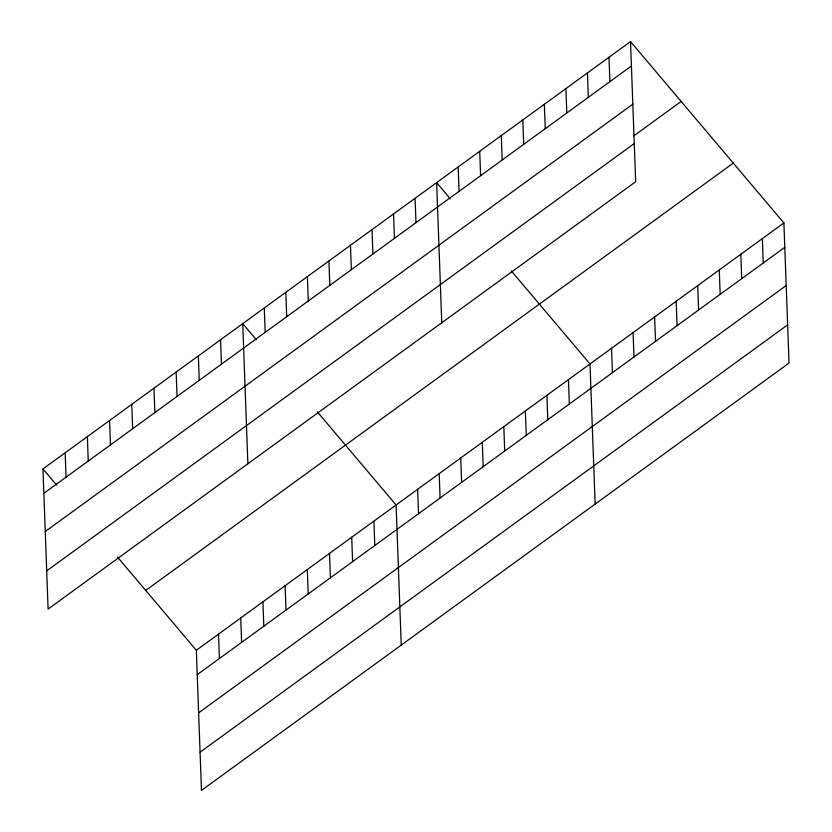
<?xml version="1.0" encoding="UTF-8"?>
<svg xmlns="http://www.w3.org/2000/svg" width="832" height="832" viewBox="0 0 832 832"><rect width="100%" height="100%" fill="white"/><g stroke="black" fill="none" stroke-linecap="round" stroke-linejoin="round"><path stroke-width="1.25" d="M630.531 41.6L635.669 181.73L48.1 609.066L42.962 468.936L630.531 41.6L783.9 222.934L789.038 363.064L201.469 790.4L196.331 650.27L117.572 557.159M43.857 493.324L631.426 65.988M45.261 531.513L632.83 104.187M633.953 135.762L681.148 101.442M46.706 570.866L634.275 143.53M145.714 590.429L733.283 163.093M196.331 650.27L783.9 222.934M197.226 674.658L784.794 247.322M198.619 712.858L786.188 285.522M200.065 752.211L787.634 324.875M450.289 198.765L436.634 182.624L441.771 322.743M511.254 270.847L590.002 363.958L595.14 504.088M256.391 339.789L242.736 323.638L247.874 463.767M317.346 411.861L396.105 504.982L401.242 645.102M42.962 468.936L56.618 485.087M762.351 238.607L763.246 262.995M740.813 254.28L741.707 278.668M719.264 269.942L720.158 294.33M697.715 285.615L698.61 310.003M676.177 301.288L677.071 325.676M654.628 316.95L655.522 341.338M633.09 332.623L633.984 357.011M608.993 57.273L609.887 81.661M611.541 348.286L612.435 372.674M587.444 72.935L588.338 97.323M565.906 88.608L566.8 112.996M568.454 379.631L569.348 404.019M544.357 104.281L545.251 128.669M546.905 395.294L547.799 419.682M522.818 119.943L523.713 144.331M525.366 410.966L526.261 435.354M501.27 135.616L502.164 160.004M503.818 426.639L504.712 451.027M479.721 151.278L480.615 175.666M482.279 442.302L483.174 466.69M458.182 166.951L459.077 191.339M460.73 457.974L461.625 482.362M439.192 473.637L440.086 498.035M415.095 198.286L415.99 222.674M417.643 489.31L418.538 513.698M393.546 213.959L394.441 238.347M372.008 229.632L372.902 254.02M373.901 521.123L374.795 545.511M350.459 245.294L351.354 269.682M351.707 537.264L352.602 561.652M328.921 260.967L329.815 285.355M329.514 553.415L330.408 577.803M307.372 276.63L308.266 301.018M307.31 569.556L308.204 593.944M285.823 292.302L286.718 316.69M285.116 585.697L286.01 610.085M264.285 307.975L265.179 332.363M262.922 601.838L263.817 626.226M240.718 617.989L241.613 642.377M220.542 339.789L221.437 364.177M218.525 634.13L219.419 658.518M198.349 355.93L199.243 380.318M176.145 372.07L177.039 396.458M153.951 388.211L154.846 412.61M131.758 404.362L132.652 428.75M109.554 420.503L110.448 444.891M87.36 436.644L88.254 461.032M65.166 452.795L66.061 477.183"/></g></svg>
